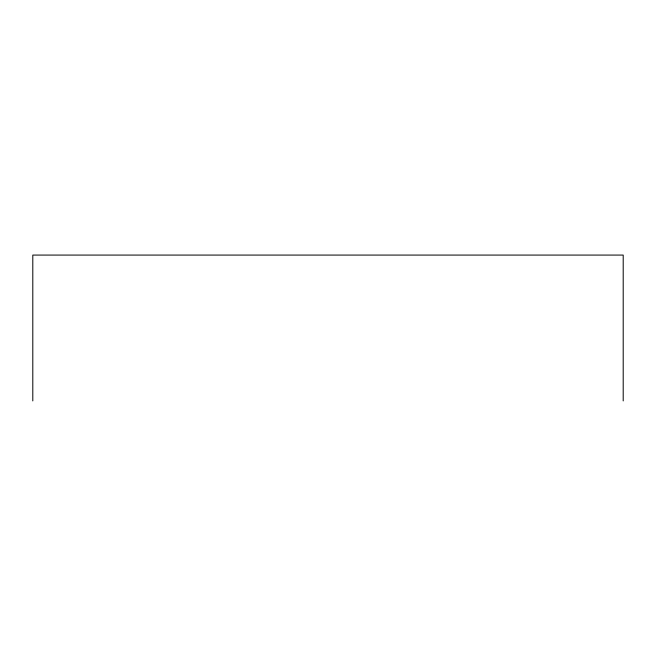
<?xml version="1.0" encoding="UTF-8"?>
<svg xmlns="http://www.w3.org/2000/svg" width="656" height="656" viewBox="0 0 656 656"><rect width="100%" height="100%" fill="white"/><g stroke="black" fill="none" stroke-linecap="round" stroke-linejoin="round"><path stroke-width="0.98" d="M623.2 400.923L623.2 255.077L32.8 255.077L32.8 400.923"/></g></svg>
